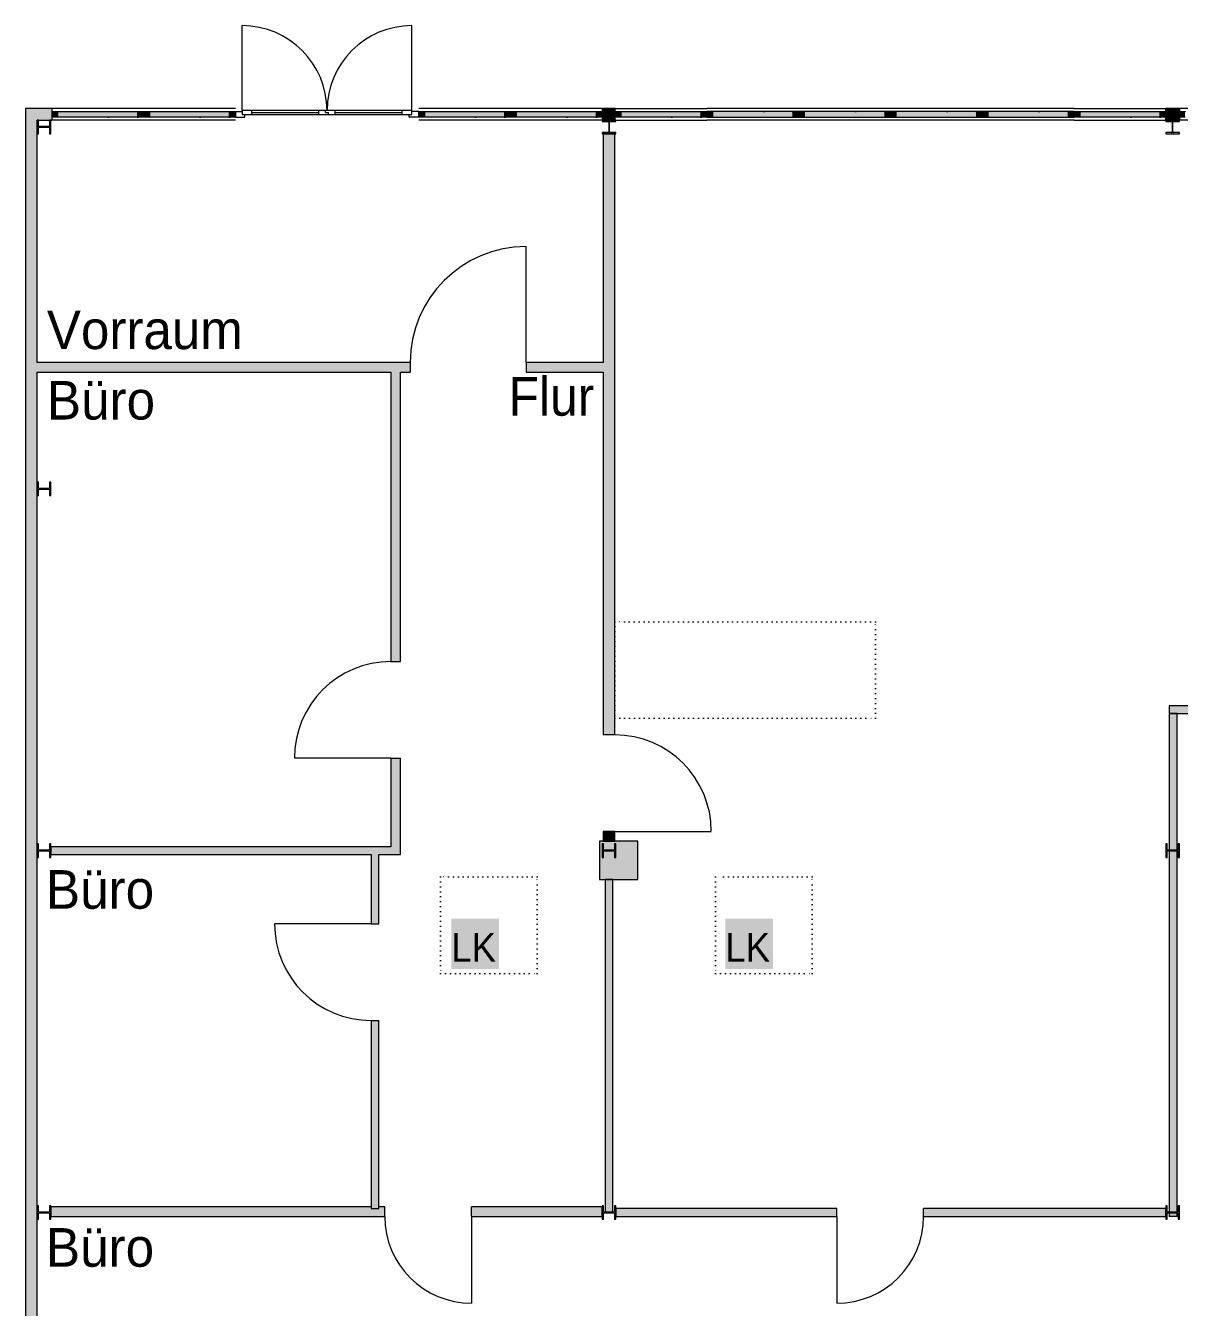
# Model space of a CAD drawing. Header units: inches. Extents: x 47334 to 154394, y 34687 to 85162.
# Drawn here: x 47334 to 59289, y 60611 to 73894 of the extents above; entities that cross this region are included whole.
import ezdxf

# ---------------------------------------------------------------- set-up
doc = ezdxf.new("R2010")
doc.units = ezdxf.units.IN
doc.header["$LTSCALE"] = 300
doc.header["$MEASUREMENT"] = 0
doc.linetypes.add('Achse', pattern=[0.47, 0.01, -0.16, 0.3])
doc.linetypes.add('Wipeout_Contour', pattern=[1.01, 0.01, -1])
doc.layers.add('Grundebene', color=7, linetype='Continuous')
doc.styles.add('ARIAL', font='arial.ttf', dxfattribs={"height": 0.2})

# ---------------------------------------------------------------- blocks, each defined once
blk = doc.blocks.new('Color_Area-F56')
at = {"layer": 'Grundebene', "true_color": 0xffffff, "transparency": 33554687}
blk.add_hatch(color=7, dxfattribs=at).paths.add_polyline_path([(59289, 72944), (59289, 73004), (59349, 73004), (59349, 72944)], flags=0)
at = {"layer": 'Grundebene', "color": 18, "linetype": 'Wipeout_Contour', "lineweight": 13, "true_color": 0x000000}
for p, q in [((59289, 72944), (59289, 73004)), ((59289, 73004), (59349, 73004)), ((59349, 72944), (59289, 72944)), ((59349, 73004), (59349, 72944))]:
    blk.add_line(p, q, dxfattribs=at)
blk = doc.blocks.new('Color_Area-F6E')
at = {"layer": 'Grundebene', "true_color": 0xffffff, "transparency": 33554687}
blk.add_hatch(color=7, dxfattribs=at).paths.add_polyline_path([(58198, 72944), (58198, 73004), (58258, 73004), (58258, 72944)], flags=0)
at = {"layer": 'Grundebene', "color": 18, "linetype": 'Wipeout_Contour', "lineweight": 13, "true_color": 0x000000}
for p, q in [((58198, 72944), (58198, 73004)), ((58198, 73004), (58258, 73004)), ((58258, 72944), (58198, 72944)), ((58258, 73004), (58258, 72944))]:
    blk.add_line(p, q, dxfattribs=at)
blk = doc.blocks.new('Color_Area-F74')
at = {"layer": 'Grundebene', "true_color": 0xffffff, "transparency": 33554687}
blk.add_hatch(color=7, dxfattribs=at).paths.add_polyline_path([(59149, 73004), (59149, 72944), (59089, 72944), (59089, 73004)], flags=0)
at = {"layer": 'Grundebene', "color": 18, "linetype": 'Wipeout_Contour', "lineweight": 13, "true_color": 0x000000}
for p, q in [((59089, 72944), (59089, 73004)), ((59089, 73004), (59149, 73004)), ((59149, 72944), (59089, 72944)), ((59149, 73004), (59149, 72944))]:
    blk.add_line(p, q, dxfattribs=at)
blk = doc.blocks.new('Color_Area-F7A')
at = {"layer": 'Grundebene', "true_color": 0xffffff, "transparency": 33554687}
blk.add_hatch(color=7, dxfattribs=at).paths.add_polyline_path([(59089, 72944), (58258, 72944), (58258, 73004), (59089, 73004)], flags=0)
at = {"layer": 'Grundebene', "color": 18, "linetype": 'Wipeout_Contour', "lineweight": 13, "true_color": 0x000000}
for p, q in [((58258, 72944), (58258, 73004)), ((58258, 73004), (59089, 73004)), ((59089, 72944), (58258, 72944)), ((59089, 73004), (59089, 72944))]:
    blk.add_line(p, q, dxfattribs=at)
blk = doc.blocks.new('Color_Area-F8C')
at = {"layer": 'Grundebene', "true_color": 0xffffff, "transparency": 33554687}
blk.add_hatch(color=7, dxfattribs=at).paths.add_polyline_path([(58198, 72944), (58198, 73004), (58138, 73004), (58138, 72944)], flags=0)
at = {"layer": 'Grundebene', "color": 18, "linetype": 'Wipeout_Contour', "lineweight": 13, "true_color": 0x000000}
for p, q in [((58198, 73004), (58138, 73004)), ((58138, 73004), (58138, 72944)), ((58138, 72944), (58198, 72944)), ((58198, 72944), (58198, 73004))]:
    blk.add_line(p, q, dxfattribs=at)
blk = doc.blocks.new('Color_Area-F92')
at = {"layer": 'Grundebene', "true_color": 0xffffff, "transparency": 33554687}
blk.add_hatch(color=7, dxfattribs=at).paths.add_polyline_path([(57247, 73004), (57247, 72944), (57307, 72944), (57307, 73004)], flags=0)
at = {"layer": 'Grundebene', "color": 18, "linetype": 'Wipeout_Contour', "lineweight": 13, "true_color": 0x000000}
for p, q in [((57247, 73004), (57247, 72944)), ((57307, 73004), (57247, 73004)), ((57247, 72944), (57307, 72944)), ((57307, 72944), (57307, 73004))]:
    blk.add_line(p, q, dxfattribs=at)
blk = doc.blocks.new('Color_Area-F98')
at = {"layer": 'Grundebene', "true_color": 0xffffff, "transparency": 33554687}
blk.add_hatch(color=7, dxfattribs=at).paths.add_polyline_path([(57307, 72944), (58138, 72944), (58138, 73004), (57307, 73004)], flags=0)
at = {"layer": 'Grundebene', "color": 18, "linetype": 'Wipeout_Contour', "lineweight": 13, "true_color": 0x000000}
for p, q in [((58138, 73004), (57307, 73004)), ((57307, 73004), (57307, 72944)), ((57307, 72944), (58138, 72944)), ((58138, 72944), (58138, 73004))]:
    blk.add_line(p, q, dxfattribs=at)
blk = doc.blocks.new('Color_Area-FAA')
at = {"layer": 'Grundebene', "true_color": 0xffffff, "transparency": 33554687}
blk.add_hatch(color=7, dxfattribs=at).paths.add_polyline_path([(57247, 72944), (57247, 73004), (57187, 73004), (57187, 72944)], flags=0)
at = {"layer": 'Grundebene', "color": 18, "linetype": 'Wipeout_Contour', "lineweight": 13, "true_color": 0x000000}
for p, q in [((57247, 73004), (57187, 73004)), ((57187, 73004), (57187, 72944)), ((57187, 72944), (57247, 72944)), ((57247, 72944), (57247, 73004))]:
    blk.add_line(p, q, dxfattribs=at)
blk = doc.blocks.new('Color_Area-FB0')
at = {"layer": 'Grundebene', "true_color": 0xffffff, "transparency": 33554687}
blk.add_hatch(color=7, dxfattribs=at).paths.add_polyline_path([(56296, 73004), (56296, 72944), (56356, 72944), (56356, 73004)], flags=0)
at = {"layer": 'Grundebene', "color": 18, "linetype": 'Wipeout_Contour', "lineweight": 13, "true_color": 0x000000}
for p, q in [((56296, 73004), (56296, 72944)), ((56356, 73004), (56296, 73004)), ((56296, 72944), (56356, 72944)), ((56356, 72944), (56356, 73004))]:
    blk.add_line(p, q, dxfattribs=at)
blk = doc.blocks.new('Color_Area-FB6')
at = {"layer": 'Grundebene', "true_color": 0xffffff, "transparency": 33554687}
blk.add_hatch(color=7, dxfattribs=at).paths.add_polyline_path([(56356, 72944), (57187, 72944), (57187, 73004), (56356, 73004)], flags=0)
at = {"layer": 'Grundebene', "color": 18, "linetype": 'Wipeout_Contour', "lineweight": 13, "true_color": 0x000000}
for p, q in [((57187, 73004), (56356, 73004)), ((56356, 73004), (56356, 72944)), ((56356, 72944), (57187, 72944)), ((57187, 72944), (57187, 73004))]:
    blk.add_line(p, q, dxfattribs=at)
blk = doc.blocks.new('Color_Area-FC8')
at = {"layer": 'Grundebene', "true_color": 0xffffff, "transparency": 33554687}
blk.add_hatch(color=7, dxfattribs=at).paths.add_polyline_path([(56296, 72944), (56296, 73004), (56236, 73004), (56236, 72944)], flags=0)
at = {"layer": 'Grundebene', "color": 18, "linetype": 'Wipeout_Contour', "lineweight": 13, "true_color": 0x000000}
for p, q in [((56296, 73004), (56236, 73004)), ((56236, 73004), (56236, 72944)), ((56236, 72944), (56296, 72944)), ((56296, 72944), (56296, 73004))]:
    blk.add_line(p, q, dxfattribs=at)
blk = doc.blocks.new('Color_Area-FCE')
at = {"layer": 'Grundebene', "true_color": 0xffffff, "transparency": 33554687}
blk.add_hatch(color=7, dxfattribs=at).paths.add_polyline_path([(55345, 73004), (55345, 72944), (55405, 72944), (55405, 73004)], flags=0)
at = {"layer": 'Grundebene', "color": 18, "linetype": 'Wipeout_Contour', "lineweight": 13, "true_color": 0x000000}
for p, q in [((55345, 73004), (55345, 72944)), ((55405, 73004), (55345, 73004)), ((55345, 72944), (55405, 72944)), ((55405, 72944), (55405, 73004))]:
    blk.add_line(p, q, dxfattribs=at)
blk = doc.blocks.new('Color_Area-FD4')
at = {"layer": 'Grundebene', "true_color": 0xffffff, "transparency": 33554687}
blk.add_hatch(color=7, dxfattribs=at).paths.add_polyline_path([(55405, 72944), (56236, 72944), (56236, 73004), (55405, 73004)], flags=0)
at = {"layer": 'Grundebene', "color": 18, "linetype": 'Wipeout_Contour', "lineweight": 13, "true_color": 0x000000}
for p, q in [((56236, 73004), (55405, 73004)), ((55405, 73004), (55405, 72944)), ((55405, 72944), (56236, 72944)), ((56236, 72944), (56236, 73004))]:
    blk.add_line(p, q, dxfattribs=at)
blk = doc.blocks.new('Color_Area-FE6')
at = {"layer": 'Grundebene', "true_color": 0xffffff, "transparency": 33554687}
blk.add_hatch(color=7, dxfattribs=at).paths.add_polyline_path([(55345, 72944), (55345, 73004), (55285, 73004), (55285, 72944)], flags=0)
at = {"layer": 'Grundebene', "color": 18, "linetype": 'Wipeout_Contour', "lineweight": 13, "true_color": 0x000000}
for p, q in [((55345, 73004), (55285, 73004)), ((55285, 73004), (55285, 72944)), ((55285, 72944), (55345, 72944)), ((55345, 72944), (55345, 73004))]:
    blk.add_line(p, q, dxfattribs=at)
blk = doc.blocks.new('Color_Area-FEC')
at = {"layer": 'Grundebene', "true_color": 0xffffff, "transparency": 33554687}
blk.add_hatch(color=7, dxfattribs=at).paths.add_polyline_path([(54394, 73004), (54394, 72944), (54454, 72944), (54454, 73004)], flags=0)
at = {"layer": 'Grundebene', "color": 18, "linetype": 'Wipeout_Contour', "lineweight": 13, "true_color": 0x000000}
for p, q in [((54394, 73004), (54394, 72944)), ((54454, 73004), (54394, 73004)), ((54394, 72944), (54454, 72944)), ((54454, 72944), (54454, 73004))]:
    blk.add_line(p, q, dxfattribs=at)
blk = doc.blocks.new('Color_Area-FF2')
at = {"layer": 'Grundebene', "true_color": 0xffffff, "transparency": 33554687}
blk.add_hatch(color=7, dxfattribs=at).paths.add_polyline_path([(54454, 72944), (55285, 72944), (55285, 73004), (54454, 73004)], flags=0)
at = {"layer": 'Grundebene', "color": 18, "linetype": 'Wipeout_Contour', "lineweight": 13, "true_color": 0x000000}
for p, q in [((55285, 73004), (54454, 73004)), ((54454, 73004), (54454, 72944)), ((54454, 72944), (55285, 72944)), ((55285, 72944), (55285, 73004))]:
    blk.add_line(p, q, dxfattribs=at)
blk = doc.blocks.new('Color_Area-1004')
at = {"layer": 'Grundebene', "true_color": 0xffffff, "transparency": 33554687}
blk.add_hatch(color=7, dxfattribs=at).paths.add_polyline_path([(53443, 72944), (53443, 73004), (53503, 73004), (53503, 72944)], flags=0)
at = {"layer": 'Grundebene', "color": 18, "linetype": 'Wipeout_Contour', "lineweight": 13, "true_color": 0x000000}
for p, q in [((53443, 72944), (53443, 73004)), ((53443, 73004), (53503, 73004)), ((53503, 72944), (53443, 72944)), ((53503, 73004), (53503, 72944))]:
    blk.add_line(p, q, dxfattribs=at)
blk = doc.blocks.new('Color_Area-100A')
at = {"layer": 'Grundebene', "true_color": 0xffffff, "transparency": 33554687}
blk.add_hatch(color=7, dxfattribs=at).paths.add_polyline_path([(54394, 73004), (54394, 72944), (54334, 72944), (54334, 73004)], flags=0)
at = {"layer": 'Grundebene', "color": 18, "linetype": 'Wipeout_Contour', "lineweight": 13, "true_color": 0x000000}
for p, q in [((54334, 72944), (54334, 73004)), ((54334, 73004), (54394, 73004)), ((54394, 72944), (54334, 72944)), ((54394, 73004), (54394, 72944))]:
    blk.add_line(p, q, dxfattribs=at)
blk = doc.blocks.new('Color_Area-1010')
at = {"layer": 'Grundebene', "true_color": 0xffffff, "transparency": 33554687}
blk.add_hatch(color=7, dxfattribs=at).paths.add_polyline_path([(54334, 72944), (53503, 72944), (53503, 73004), (54334, 73004)], flags=0)
at = {"layer": 'Grundebene', "color": 18, "linetype": 'Wipeout_Contour', "lineweight": 13, "true_color": 0x000000}
for p, q in [((53503, 72944), (53503, 73004)), ((53503, 73004), (54334, 73004)), ((54334, 72944), (53503, 72944)), ((54334, 73004), (54334, 72944))]:
    blk.add_line(p, q, dxfattribs=at)
blk = doc.blocks.new('Color_Area-1022')
at = {"layer": 'Grundebene', "true_color": 0xffffff, "transparency": 33554687}
blk.add_hatch(color=7, dxfattribs=at).paths.add_polyline_path([(53309, 73004), (53309, 72944), (53249, 72944), (53249, 73004)], flags=0)
at = {"layer": 'Grundebene', "color": 18, "linetype": 'Wipeout_Contour', "lineweight": 13, "true_color": 0x000000}
for p, q in [((53249, 72944), (53249, 73004)), ((53249, 73004), (53309, 73004)), ((53309, 72944), (53249, 72944)), ((53309, 73004), (53309, 72944))]:
    blk.add_line(p, q, dxfattribs=at)
blk = doc.blocks.new('Color_Area-1028')
at = {"layer": 'Grundebene', "true_color": 0xffffff, "transparency": 33554687}
blk.add_hatch(color=7, dxfattribs=at).paths.add_polyline_path([(52358, 72944), (52358, 73004), (52418, 73004), (52418, 72944)], flags=0)
at = {"layer": 'Grundebene', "color": 18, "linetype": 'Wipeout_Contour', "lineweight": 13, "true_color": 0x000000}
for p, q in [((52358, 72944), (52358, 73004)), ((52358, 73004), (52418, 73004)), ((52418, 72944), (52358, 72944)), ((52418, 73004), (52418, 72944))]:
    blk.add_line(p, q, dxfattribs=at)
blk = doc.blocks.new('Color_Area-102E')
at = {"layer": 'Grundebene', "true_color": 0xffffff, "transparency": 33554687}
blk.add_hatch(color=7, dxfattribs=at).paths.add_polyline_path([(52418, 73004), (53249, 73004), (53249, 72944), (52418, 72944)], flags=0)
at = {"layer": 'Grundebene', "color": 18, "linetype": 'Wipeout_Contour', "lineweight": 13, "true_color": 0x000000}
for p, q in [((52418, 73004), (53249, 73004)), ((52418, 72944), (52418, 73004)), ((53249, 72944), (52418, 72944)), ((53249, 73004), (53249, 72944))]:
    blk.add_line(p, q, dxfattribs=at)
blk = doc.blocks.new('Color_Area-1040')
at = {"layer": 'Grundebene', "true_color": 0xffffff, "transparency": 33554687}
blk.add_hatch(color=7, dxfattribs=at).paths.add_polyline_path([(52358, 73004), (52358, 72944), (52298, 72944), (52298, 73004)], flags=0)
at = {"layer": 'Grundebene', "color": 18, "linetype": 'Wipeout_Contour', "lineweight": 13, "true_color": 0x000000}
for p, q in [((52298, 72944), (52298, 73004)), ((52298, 73004), (52358, 73004)), ((52358, 72944), (52298, 72944)), ((52358, 73004), (52358, 72944))]:
    blk.add_line(p, q, dxfattribs=at)
blk = doc.blocks.new('Color_Area-1046')
at = {"layer": 'Grundebene', "true_color": 0xffffff, "transparency": 33554687}
blk.add_hatch(color=7, dxfattribs=at).paths.add_polyline_path([(51407, 72944), (51407, 73004), (51467, 73004), (51467, 72944)], flags=0)
at = {"layer": 'Grundebene', "color": 18, "linetype": 'Wipeout_Contour', "lineweight": 13, "true_color": 0x000000}
for p, q in [((51407, 72944), (51407, 73004)), ((51407, 73004), (51467, 73004)), ((51467, 72944), (51407, 72944)), ((51467, 73004), (51467, 72944))]:
    blk.add_line(p, q, dxfattribs=at)
blk = doc.blocks.new('Color_Area-104C')
at = {"layer": 'Grundebene', "true_color": 0xffffff, "transparency": 33554687}
blk.add_hatch(color=7, dxfattribs=at).paths.add_polyline_path([(51467, 73004), (52298, 73004), (52298, 72944), (51467, 72944)], flags=0)
at = {"layer": 'Grundebene', "color": 18, "linetype": 'Wipeout_Contour', "lineweight": 13, "true_color": 0x000000}
for p, q in [((51467, 73004), (52298, 73004)), ((51467, 72944), (51467, 73004)), ((52298, 72944), (51467, 72944)), ((52298, 73004), (52298, 72944))]:
    blk.add_line(p, q, dxfattribs=at)
blk = doc.blocks.new('Color_Area-105E')
at = {"layer": 'Grundebene', "true_color": 0xffffff, "transparency": 33554687}
blk.add_hatch(color=7, dxfattribs=at).paths.add_polyline_path([(49507, 73004), (49507, 72944), (49447, 72944), (49447, 73004)], flags=0)
at = {"layer": 'Grundebene', "color": 18, "linetype": 'Wipeout_Contour', "lineweight": 13, "true_color": 0x000000}
for p, q in [((49447, 72944), (49447, 73004)), ((49447, 73004), (49507, 73004)), ((49507, 72944), (49447, 72944)), ((49507, 73004), (49507, 72944))]:
    blk.add_line(p, q, dxfattribs=at)
blk = doc.blocks.new('Color_Area-1064')
at = {"layer": 'Grundebene', "true_color": 0xffffff, "transparency": 33554687}
blk.add_hatch(color=7, dxfattribs=at).paths.add_polyline_path([(48556, 72944), (48556, 73004), (48616, 73004), (48616, 72944)], flags=0)
at = {"layer": 'Grundebene', "color": 18, "linetype": 'Wipeout_Contour', "lineweight": 13, "true_color": 0x000000}
for p, q in [((48556, 72944), (48556, 73004)), ((48556, 73004), (48616, 73004)), ((48616, 72944), (48556, 72944)), ((48616, 73004), (48616, 72944))]:
    blk.add_line(p, q, dxfattribs=at)
blk = doc.blocks.new('Color_Area-106A')
at = {"layer": 'Grundebene', "true_color": 0xffffff, "transparency": 33554687}
blk.add_hatch(color=7, dxfattribs=at).paths.add_polyline_path([(48616, 73004), (49447, 73004), (49447, 72944), (48616, 72944)], flags=0)
at = {"layer": 'Grundebene', "color": 18, "linetype": 'Wipeout_Contour', "lineweight": 13, "true_color": 0x000000}
for p, q in [((48616, 73004), (49447, 73004)), ((48616, 72944), (48616, 73004)), ((49447, 72944), (48616, 72944)), ((49447, 73004), (49447, 72944))]:
    blk.add_line(p, q, dxfattribs=at)
blk = doc.blocks.new('Color_Area-107C')
at = {"layer": 'Grundebene', "true_color": 0xffffff, "transparency": 33554687}
blk.add_hatch(color=7, dxfattribs=at).paths.add_polyline_path([(48556, 73004), (48556, 72944), (48496, 72944), (48496, 73004)], flags=0)
at = {"layer": 'Grundebene', "color": 18, "linetype": 'Wipeout_Contour', "lineweight": 13, "true_color": 0x000000}
for p, q in [((48496, 72944), (48496, 73004)), ((48496, 73004), (48556, 73004)), ((48556, 72944), (48496, 72944)), ((48556, 73004), (48556, 72944))]:
    blk.add_line(p, q, dxfattribs=at)
blk = doc.blocks.new('Color_Area-1082')
at = {"layer": 'Grundebene', "true_color": 0xffffff, "transparency": 33554687}
blk.add_hatch(color=7, dxfattribs=at).paths.add_polyline_path([(47605, 72944), (47605, 73004), (47665, 73004), (47665, 72944)], flags=0)
at = {"layer": 'Grundebene', "color": 18, "linetype": 'Wipeout_Contour', "lineweight": 13, "true_color": 0x000000}
for p, q in [((47605, 72944), (47605, 73004)), ((47605, 73004), (47665, 73004)), ((47665, 72944), (47605, 72944)), ((47665, 73004), (47665, 72944))]:
    blk.add_line(p, q, dxfattribs=at)
blk = doc.blocks.new('Color_Area-1088')
at = {"layer": 'Grundebene', "true_color": 0xffffff, "transparency": 33554687}
blk.add_hatch(color=7, dxfattribs=at).paths.add_polyline_path([(47665, 73004), (48496, 73004), (48496, 72944), (47665, 72944)], flags=0)
at = {"layer": 'Grundebene', "color": 18, "linetype": 'Wipeout_Contour', "lineweight": 13, "true_color": 0x000000}
for p, q in [((47665, 73004), (48496, 73004)), ((47665, 72944), (47665, 73004)), ((48496, 72944), (47665, 72944)), ((48496, 73004), (48496, 72944))]:
    blk.add_line(p, q, dxfattribs=at)

msp = doc.modelspace()

# ---------------------------------------------------------------- hatches: boundary and pattern name
at = {"layer": 'Grundebene', "true_color": 0x000000, "transparency": 33554687}
for points in [[(47454, 72914), (47334, 73034), (47605, 73034), (47605, 72914)], [(47334, 53904), (47334, 73034), (47454, 72914), (47454, 54024)], [(53443, 73034), (53309, 73034), (53309, 72914), (53443, 72914)], [(59149, 73034), (59289, 73034), (59289, 72914), (59149, 72914)], [(53319, 72774), (53439, 72774), (53439, 66544), (53319, 66544)], [(47454, 70404), (51319, 70404), (51319, 70304), (47454, 70304)], [(53319, 70404), (53319, 70304), (52519, 70304), (52519, 70404)], [(51119, 70304), (51219, 70304), (51219, 67304), (51119, 67304)], [(59185, 66844), (59584, 66844), (59584, 66764), (59185, 66764)], [(59265, 66764), (59265, 61554), (59185, 61554), (59185, 66764)], [(51119, 66304), (51119, 65384), (51219, 65304), (51219, 66304)], [(53319, 65444), (53319, 65544), (53439, 65544), (53439, 65444)], [(51219, 65304), (47594, 65304), (47594, 65384), (51119, 65384)], [(53279, 65044), (53279, 65444), (53679, 65444), (53679, 65044)], [(50914, 65304), (50994, 65304), (50994, 64584), (50914, 64584)], [(53339, 61598), (53339, 65044), (53419, 65044), (53419, 61598)], [(50914, 63584), (50914, 61634), (50994, 61634), (50994, 63584)], [(47594, 61554), (47594, 61654), (51055, 61654), (51055, 61554)], [(51955, 61554), (53309, 61554), (53309, 61654), (51955, 61654)], [(53449, 61554), (53449, 61634), (55739, 61634), (55739, 61554)], [(59149, 61634), (59149, 61554), (56639, 61554), (56639, 61634)]]:
    msp.add_hatch(color=18, dxfattribs=at).paths.add_polyline_path(points, flags=0)

# ---------------------------------------------------------------- linework, layer by layer
at = {"layer": 'Grundebene', "color": 18, "linetype": 'Continuous', "lineweight": 13, "true_color": 0x000000}
for p, q in [((49577, 73014), (49577, 73894)), ((51337, 73014), (51337, 73894)), ((47605, 73034), (47334, 73034)), ((47334, 73034), (47334, 53904)), ((47605, 73034), (47605, 73004)), ((48556, 73034), (47605, 73034)), ((47605, 73004), (47605, 72944)), ((47605, 73004), (47665, 73004)), ((47605, 73004), (47605, 72944)), ((47605, 72944), (47605, 72914)), ((47665, 72944), (47605, 72944)), ((47665, 73004), (47665, 72944)), ((47665, 73004), (48496, 73004)), ((48496, 72944), (47665, 72944)), ((48496, 72944), (48496, 73004)), ((48496, 73004), (48556, 73004)), ((48556, 72944), (48496, 72944)), ((49507, 73034), (48556, 73034)), ((48556, 73004), (48616, 73004)), ((48556, 73004), (48556, 72944)), ((48556, 73004), (48556, 72944)), ((48616, 72944), (48556, 72944)), ((48616, 73004), (48616, 72944)), ((48616, 73004), (49447, 73004)), ((49447, 72944), (48616, 72944)), ((49447, 72944), (49447, 73004)), ((49447, 73004), (49507, 73004)), ((49507, 72944), (49447, 72944)), ((49507, 73004), (49507, 72944)), ((49507, 73004), (49577, 73004)), ((49507, 72944), (49507, 73004)), ((49507, 73004), (49507, 72944)), ((49507, 72944), (49607, 72944)), ((51337, 73014), (49577, 73014)), ((49577, 73014), (49577, 72974)), ((49577, 72974), (51337, 72974)), ((49607, 72944), (49607, 72974)), ((49677, 72974), (49677, 73014)), ((49677, 72994), (50372, 72994)), ((50372, 72974), (50372, 73014)), ((50442, 72994), (50442, 73014)), ((50442, 72994), (50472, 72994)), ((50472, 72974), (50472, 72994)), ((50542, 72974), (50542, 73014)), ((50542, 72994), (51237, 72994)), ((51237, 72974), (51237, 73014)), ((51307, 72944), (51307, 72974)), ((51407, 72944), (51307, 72944)), ((51337, 72974), (51337, 73014)), ((51407, 73004), (51337, 73004)), ((52358, 73034), (51407, 73034)), ((51407, 73004), (51467, 73004)), ((51407, 73004), (51407, 72944)), ((51407, 72944), (51407, 73004)), ((51407, 73004), (51407, 72944)), ((51467, 72944), (51407, 72944)), ((51467, 73004), (51467, 72944)), ((51467, 73004), (52298, 73004)), ((52298, 72944), (51467, 72944)), ((52298, 72944), (52298, 73004)), ((52298, 73004), (52358, 73004)), ((52358, 72944), (52298, 72944)), ((53309, 73034), (52358, 73034)), ((52358, 73004), (52418, 73004)), ((52358, 73004), (52358, 72944)), ((52358, 73004), (52358, 72944)), ((52418, 72944), (52358, 72944)), ((52418, 73004), (52418, 72944)), ((52418, 73004), (53249, 73004)), ((53249, 72944), (52418, 72944)), ((53249, 72944), (53249, 73004)), ((53249, 73004), (53309, 73004)), ((53309, 72944), (53249, 72944)), ((53309, 73034), (53309, 73004)), ((53443, 73034), (53309, 73034)), ((53309, 73004), (53309, 72944)), ((53309, 73004), (53309, 72944)), ((53309, 72944), (53309, 72914)), ((53443, 73004), (53443, 73034)), ((53443, 73034), (54394, 73034)), ((53443, 72944), (53443, 73004)), ((53443, 73004), (53503, 73004)), ((53443, 72944), (53443, 73004)), ((53443, 72914), (53443, 72944)), ((53503, 72944), (53443, 72944)), ((53503, 73004), (53503, 72944)), ((53503, 73004), (54334, 73004)), ((54334, 72944), (53503, 72944)), ((54334, 72944), (54334, 73004)), ((54334, 73004), (54394, 73004)), ((54394, 72944), (54334, 72944)), ((55345, 73034), (54394, 73034)), ((54454, 73004), (54394, 73004)), ((54394, 72944), (54394, 73004)), ((54394, 72944), (54394, 73004)), ((54394, 72944), (54454, 72944)), ((54454, 72944), (54454, 73004)), ((55285, 73004), (54454, 73004)), ((54454, 72944), (55285, 72944)), ((55345, 73004), (55285, 73004)), ((55285, 73004), (55285, 72944)), ((55285, 72944), (55345, 72944)), ((56296, 73034), (55345, 73034)), ((55405, 73004), (55345, 73004)), ((55345, 72944), (55345, 73004)), ((55345, 72944), (55345, 73004)), ((55345, 72944), (55405, 72944)), ((55405, 72944), (55405, 73004)), ((56236, 73004), (55405, 73004)), ((55405, 72944), (56236, 72944)), ((56296, 73004), (56236, 73004)), ((56236, 73004), (56236, 72944)), ((56236, 72944), (56296, 72944)), ((57247, 73034), (56296, 73034)), ((56356, 73004), (56296, 73004)), ((56296, 72944), (56296, 73004)), ((56296, 72944), (56296, 73004)), ((56296, 72944), (56356, 72944)), ((56356, 72944), (56356, 73004)), ((57187, 73004), (56356, 73004)), ((56356, 72944), (57187, 72944)), ((57247, 73004), (57187, 73004)), ((57187, 73004), (57187, 72944)), ((57187, 72944), (57247, 72944)), ((58198, 73034), (57247, 73034)), ((57307, 73004), (57247, 73004)), ((57247, 72944), (57247, 73004)), ((57247, 72944), (57247, 73004)), ((57247, 72944), (57307, 72944)), ((57307, 72944), (57307, 73004)), ((58138, 73004), (57307, 73004)), ((57307, 72944), (58138, 72944)), ((58198, 73004), (58138, 73004)), ((58138, 73004), (58138, 72944)), ((58138, 72944), (58198, 72944)), ((58198, 73034), (59149, 73034)), ((58198, 73004), (58258, 73004)), ((58198, 72944), (58198, 73004)), ((58198, 72944), (58198, 73004)), ((58258, 72944), (58198, 72944)), ((58258, 73004), (58258, 72944)), ((58258, 73004), (59089, 73004)), ((59089, 72944), (58258, 72944)), ((59089, 72944), (59089, 73004)), ((59089, 73004), (59149, 73004)), ((59149, 72944), (59089, 72944)), ((59149, 73004), (59149, 73034)), ((59289, 73034), (59149, 73034)), ((59149, 72944), (59149, 73004)), ((59149, 72944), (59149, 73004)), ((59149, 72914), (59149, 72944)), ((59289, 73034), (59289, 73004)), ((60240, 73034), (59289, 73034)), ((59289, 73004), (59289, 72944)), ((59289, 73004), (59349, 73004)), ((59289, 73004), (59289, 72944)), ((59289, 72944), (59289, 72914)), ((59349, 72944), (59289, 72944)), ((47454, 72914), (47605, 72914)), ((47454, 70404), (47454, 72914)), ((47466, 72914), (47454, 72914)), ((47454, 72914), (47454, 72774)), ((47466, 72855), (47466, 72914)), ((47466, 72774), (47466, 72834)), ((47575, 72848), (47473, 72848)), ((47473, 72841), (47575, 72841)), ((47594, 72914), (47582, 72914)), ((47582, 72914), (47582, 72855)), ((47582, 72834), (47582, 72774)), ((47594, 72774), (47594, 72914)), ((48556, 72914), (47605, 72914)), ((49507, 72914), (48556, 72914)), ((52358, 72914), (51407, 72914)), ((53309, 72914), (52358, 72914)), ((53309, 72914), (53443, 72914)), ((53449, 72914), (53309, 72914)), ((53309, 72914), (53309, 72902)), ((53309, 72902), (53369, 72902)), ((53376, 72895), (53376, 72793)), ((53383, 72793), (53383, 72895)), ((53390, 72902), (53449, 72902)), ((53443, 72914), (54394, 72914)), ((53449, 72902), (53449, 72914)), ((55345, 72914), (54394, 72914)), ((56296, 72914), (55345, 72914)), ((57247, 72914), (56296, 72914)), ((58198, 72914), (57247, 72914)), ((58198, 72914), (59149, 72914)), ((59149, 72914), (59289, 72914)), ((59289, 72914), (59149, 72914)), ((59149, 72914), (59149, 72902)), ((59149, 72902), (59209, 72902)), ((59216, 72895), (59216, 72793)), ((59223, 72793), (59223, 72895)), ((59230, 72902), (59289, 72902)), ((60240, 72914), (59289, 72914)), ((59289, 72902), (59289, 72914)), ((47454, 72774), (47466, 72774)), ((47582, 72774), (47594, 72774)), ((53369, 72786), (53309, 72786)), ((53309, 72786), (53309, 72774)), ((53309, 72774), (53449, 72774)), ((53319, 72774), (53319, 70404)), ((53439, 72774), (53319, 72774)), ((53449, 72786), (53390, 72786)), ((53439, 66544), (53439, 72774)), ((53449, 72774), (53449, 72786)), ((59209, 72786), (59149, 72786)), ((59149, 72786), (59149, 72774)), ((59149, 72774), (59289, 72774)), ((59289, 72786), (59230, 72786)), ((59289, 72774), (59289, 72786)), ((52519, 70404), (52519, 71604)), ((51319, 70404), (47454, 70404)), ((51319, 70404), (51319, 70354)), ((51319, 70404), (51319, 70354)), ((52519, 70404), (52519, 70354)), ((53319, 70404), (52519, 70404)), ((52519, 70404), (52519, 70354)), ((47454, 54024), (47454, 70304)), ((47454, 70304), (51119, 70304)), ((51119, 70304), (51119, 67304)), ((51219, 70304), (51319, 70304)), ((51219, 67304), (51219, 70304)), ((51319, 70354), (51319, 70304)), ((52519, 70354), (52519, 70304)), ((52519, 70304), (53319, 70304)), ((53319, 70304), (53319, 66544)), ((47466, 69164), (47454, 69164)), ((47454, 69164), (47454, 69024)), ((47466, 69105), (47466, 69164)), ((47466, 69024), (47466, 69084)), ((47575, 69098), (47473, 69098)), ((47473, 69091), (47575, 69091)), ((47594, 69164), (47582, 69164)), ((47582, 69164), (47582, 69105)), ((47582, 69084), (47582, 69024)), ((47594, 69024), (47594, 69164)), ((47454, 69024), (47466, 69024)), ((47582, 69024), (47594, 69024)), ((51119, 67304), (51169, 67304)), ((51119, 67304), (51169, 67304)), ((51169, 67304), (51219, 67304)), ((59584, 66844), (59185, 66844)), ((59185, 66844), (59185, 66764)), ((59185, 66764), (59584, 66764)), ((59185, 66764), (59185, 61554)), ((59265, 66764), (59185, 66764)), ((59265, 61554), (59265, 66764)), ((53389, 66544), (53319, 66544)), ((53439, 66544), (53389, 66544)), ((53439, 66544), (53389, 66544)), ((51119, 66304), (50119, 66304)), ((51119, 66304), (51169, 66304)), ((51119, 66304), (51119, 65384)), ((51119, 66304), (51169, 66304)), ((51169, 66304), (51219, 66304)), ((51219, 65304), (51219, 66304)), ((53389, 65544), (53319, 65544)), ((53319, 65544), (53319, 65444)), ((53439, 65544), (53389, 65544)), ((53439, 65544), (53389, 65544)), ((53439, 65444), (53439, 65544)), ((53439, 65544), (54439, 65544)), ((47466, 65414), (47454, 65414)), ((47454, 65414), (47454, 65274)), ((47466, 65355), (47466, 65414)), ((47594, 65414), (47582, 65414)), ((47582, 65414), (47582, 65355)), ((47594, 65274), (47594, 65414)), ((51119, 65384), (47594, 65384)), ((47594, 65384), (47594, 65304)), ((53279, 65444), (53279, 65044)), ((53679, 65444), (53279, 65444)), ((53321, 65414), (53309, 65414)), ((53309, 65414), (53309, 65274)), ((53319, 65444), (53439, 65444)), ((53321, 65355), (53321, 65414)), ((53449, 65414), (53437, 65414)), ((53437, 65414), (53437, 65355)), ((53449, 65274), (53449, 65414)), ((53679, 65044), (53679, 65444)), ((59161, 65414), (59149, 65414)), ((59149, 65414), (59149, 65274)), ((59161, 65355), (59161, 65414)), ((59289, 65414), (59277, 65414)), ((59277, 65414), (59277, 65355)), ((59289, 65274), (59289, 65414)), ((47454, 65274), (47466, 65274)), ((47466, 65274), (47466, 65334)), ((47575, 65348), (47473, 65348)), ((47473, 65341), (47575, 65341)), ((47582, 65334), (47582, 65274)), ((47582, 65274), (47594, 65274)), ((47594, 65304), (50914, 65304)), ((50914, 65304), (50914, 64584)), ((50994, 65304), (51219, 65304)), ((50994, 64584), (50994, 65304)), ((53309, 65274), (53321, 65274)), ((53321, 65274), (53321, 65334)), ((53430, 65348), (53328, 65348)), ((53328, 65341), (53430, 65341)), ((53437, 65334), (53437, 65274)), ((53437, 65274), (53449, 65274)), ((59149, 65274), (59161, 65274)), ((59161, 65274), (59161, 65334)), ((59270, 65348), (59168, 65348)), ((59168, 65341), (59270, 65341)), ((59277, 65334), (59277, 65274)), ((59277, 65274), (59289, 65274)), ((53279, 65044), (53679, 65044)), ((53339, 65044), (53339, 61598)), ((53419, 65044), (53339, 65044)), ((53419, 61598), (53419, 65044)), ((50914, 64584), (49914, 64584)), ((50914, 64584), (50964, 64584)), ((50914, 64584), (50964, 64584)), ((50964, 64584), (50994, 64584)), ((50914, 63584), (50964, 63584)), ((50914, 63584), (50914, 61634)), ((50914, 63584), (50964, 63584)), ((50964, 63584), (50994, 63584)), ((50994, 61634), (50994, 63584)), ((47466, 61664), (47454, 61664)), ((47454, 61664), (47454, 61524)), ((47466, 61605), (47466, 61664)), ((47594, 61664), (47582, 61664)), ((47582, 61664), (47582, 61605)), ((47594, 61524), (47594, 61664)), ((50914, 61654), (47594, 61654)), ((47594, 61654), (47594, 61554)), ((51055, 61654), (50994, 61654)), ((51055, 61604), (51055, 61654)), ((51955, 61604), (51955, 61654)), ((53309, 61654), (51955, 61654)), ((53321, 61664), (53309, 61664)), ((53309, 61664), (53309, 61524)), ((53309, 61554), (53309, 61654)), ((53321, 61605), (53321, 61664)), ((53449, 61664), (53437, 61664)), ((53437, 61664), (53437, 61605)), ((53449, 61524), (53449, 61664)), ((59161, 61664), (59149, 61664)), ((59149, 61664), (59149, 61524)), ((59161, 61605), (59161, 61664)), ((59289, 61664), (59277, 61664)), ((59277, 61664), (59277, 61605)), ((59289, 61524), (59289, 61664)), ((47454, 61524), (47466, 61524)), ((47466, 61524), (47466, 61584)), ((47575, 61598), (47473, 61598)), ((47473, 61591), (47575, 61591)), ((47582, 61584), (47582, 61524)), ((47582, 61524), (47594, 61524)), ((47594, 61554), (51055, 61554)), ((50914, 61634), (50994, 61634)), ((51055, 61554), (51055, 61604)), ((51055, 61554), (51055, 61604)), ((51955, 61554), (51955, 61604)), ((51955, 61554), (51955, 61604)), ((51955, 61554), (53309, 61554)), ((51955, 61554), (51955, 60654)), ((53309, 61524), (53321, 61524)), ((53321, 61524), (53321, 61584)), ((53430, 61598), (53328, 61598)), ((53328, 61591), (53430, 61591)), ((53339, 61598), (53419, 61598)), ((53437, 61584), (53437, 61524)), ((53437, 61524), (53449, 61524)), ((55739, 61634), (53449, 61634)), ((53449, 61634), (53449, 61554)), ((53449, 61554), (55739, 61554)), ((55739, 61604), (55739, 61634)), ((55739, 61554), (55739, 61604)), ((55739, 61554), (55739, 61604)), ((55739, 61554), (55739, 60654)), ((56639, 61604), (56639, 61634)), ((59149, 61634), (56639, 61634)), ((56639, 61554), (56639, 61604)), ((56639, 61554), (56639, 61604)), ((56639, 61554), (59149, 61554)), ((59149, 61554), (59149, 61634)), ((59149, 61524), (59161, 61524)), ((59161, 61524), (59161, 61584)), ((59270, 61598), (59168, 61598)), ((59168, 61591), (59270, 61591)), ((59215, 61554), (59185, 61554)), ((59265, 61554), (59215, 61554)), ((59265, 61554), (59215, 61554)), ((59277, 61584), (59277, 61524)), ((59277, 61524), (59289, 61524))]:
    msp.add_line(p, q, dxfattribs=at)
at = {"layer": 'Grundebene', "color": 18, "linetype": 'Achse', "lineweight": 9, "true_color": 0x000000}
for p, q in [((56139, 67717), (53439, 67717)), ((53439, 67717), (53439, 66717)), ((56139, 66717), (56139, 67717)), ((53439, 66717), (56139, 66717))]:
    msp.add_line(p, q, dxfattribs=at)
at = {"layer": 'Grundebene', "color": 18, "linetype": 'Wipeout_Contour', "lineweight": 13, "true_color": 0x000000}
for points in [[(47605, 73004), (47665, 73004), (47665, 72944), (47605, 72944), (47605, 73004)], [(48496, 73004), (48496, 72944), (47665, 72944), (47665, 73004), (48496, 73004)], [(48556, 72944), (48496, 72944), (48496, 73004), (48556, 73004), (48556, 72944)], [(48556, 73004), (48616, 73004), (48616, 72944), (48556, 72944), (48556, 73004)], [(49447, 73004), (49447, 72944), (48616, 72944), (48616, 73004), (49447, 73004)], [(49507, 72944), (49447, 72944), (49447, 73004), (49507, 73004), (49507, 72944)], [(51407, 73004), (51467, 73004), (51467, 72944), (51407, 72944), (51407, 73004)], [(52298, 73004), (52298, 72944), (51467, 72944), (51467, 73004), (52298, 73004)], [(52358, 72944), (52298, 72944), (52298, 73004), (52358, 73004), (52358, 72944)], [(52358, 73004), (52418, 73004), (52418, 72944), (52358, 72944), (52358, 73004)], [(53249, 73004), (53249, 72944), (52418, 72944), (52418, 73004), (53249, 73004)], [(53309, 72944), (53249, 72944), (53249, 73004), (53309, 73004), (53309, 72944)], [(53443, 73004), (53503, 73004), (53503, 72944), (53443, 72944), (53443, 73004)], [(53503, 72944), (53503, 73004), (54334, 73004), (54334, 72944), (53503, 72944)], [(54394, 72944), (54334, 72944), (54334, 73004), (54394, 73004), (54394, 72944)], [(54394, 72944), (54454, 72944), (54454, 73004), (54394, 73004), (54394, 72944)], [(55285, 72944), (55285, 73004), (54454, 73004), (54454, 72944), (55285, 72944)], [(55345, 73004), (55285, 73004), (55285, 72944), (55345, 72944), (55345, 73004)], [(55345, 72944), (55405, 72944), (55405, 73004), (55345, 73004), (55345, 72944)], [(56236, 72944), (56236, 73004), (55405, 73004), (55405, 72944), (56236, 72944)], [(56296, 73004), (56236, 73004), (56236, 72944), (56296, 72944), (56296, 73004)], [(56296, 72944), (56356, 72944), (56356, 73004), (56296, 73004), (56296, 72944)], [(57187, 72944), (57187, 73004), (56356, 73004), (56356, 72944), (57187, 72944)], [(57247, 73004), (57187, 73004), (57187, 72944), (57247, 72944), (57247, 73004)], [(57247, 72944), (57307, 72944), (57307, 73004), (57247, 73004), (57247, 72944)], [(58138, 72944), (58138, 73004), (57307, 73004), (57307, 72944), (58138, 72944)], [(58198, 73004), (58138, 73004), (58138, 72944), (58198, 72944), (58198, 73004)], [(58198, 73004), (58258, 73004), (58258, 72944), (58198, 72944), (58198, 73004)], [(58258, 72944), (58258, 73004), (59089, 73004), (59089, 72944), (58258, 72944)], [(59149, 72944), (59089, 72944), (59089, 73004), (59149, 73004), (59149, 72944)], [(59289, 73004), (59349, 73004), (59349, 72944), (59289, 72944), (59289, 73004)]]:
    msp.add_lwpolyline(points, dxfattribs=at)
at = {"layer": 'Grundebene', "color": 18, "linetype": 'Achse', "lineweight": 9, "true_color": 0x000000}
for points in [[(51634, 64072), (52634, 64072), (52634, 65072), (51634, 65072), (51634, 64072)], [(54484, 64072), (55484, 64072), (55484, 65072), (54484, 65072), (54484, 64072)]]:
    msp.add_lwpolyline(points, dxfattribs=at)
at = {"layer": 'Grundebene', "color": 18, "linetype": 'Continuous', "lineweight": 13, "true_color": 0x000000}
for centre, radius, start, end in [((49577, 73014), 880, 360, 90), ((51337, 73014), 880, 90, 180), ((47473, 72855), 7, 180, 270), ((47473, 72834), 7, 90, 180), ((47575, 72855), 7, 270, 0), ((47575, 72834), 7, 0, 90), ((53369, 72895), 7, 360, 90), ((53369, 72793), 7, 270, 0), ((53390, 72895), 7, 90, 180), ((53390, 72793), 7, 180, 270), ((59209, 72895), 7, 360, 90), ((59209, 72793), 7, 270, 0), ((59230, 72895), 7, 90, 180), ((59230, 72793), 7, 180, 270), ((52519, 70404), 1200, 90, 180), ((47473, 69105), 7, 180, 270), ((47473, 69084), 7, 90, 180), ((47575, 69105), 7, 270, 360), ((47575, 69084), 7, 0, 90), ((51119, 66304), 1000, 90, 180), ((53439, 65544), 1000, 0, 90), ((47473, 65355), 7, 180, 270), ((47575, 65355), 7, 270, 0), ((53328, 65355), 7, 180, 270), ((53430, 65355), 7, 270, 0), ((59168, 65355), 7, 180, 270), ((59270, 65355), 7, 270, 0), ((47473, 65334), 7, 90, 180), ((47575, 65334), 7, 0, 90), ((53328, 65334), 7, 90, 180), ((53430, 65334), 7, 0, 90), ((59168, 65334), 7, 90, 180), ((59270, 65334), 7, 0, 90), ((50914, 64584), 1000, 180, 270), ((47473, 61605), 7, 180, 270), ((47473, 61584), 7, 90, 180), ((47575, 61605), 7, 270, 0), ((47575, 61584), 7, 0, 90), ((51955, 61554), 900, 180, 270), ((53328, 61605), 7, 180, 270), ((53328, 61584), 7, 90, 180), ((53430, 61605), 7, 270, 0), ((53430, 61584), 7, 0, 90), ((55739, 61554), 900, 270, 360), ((59168, 61605), 7, 180, 270), ((59168, 61584), 7, 90, 180), ((59270, 61605), 7, 270, 0), ((59270, 61584), 7, 0, 90)]:
    msp.add_arc(centre, radius, start, end, dxfattribs=at)
at = {"layer": 'Grundebene', "color": 7, "true_color": 0xffffff}
for points in [[(51744, 64640), (52239, 64640), (51744, 64117), (52239, 64117)], [(54584, 64640), (55079, 64640), (54584, 64117), (55079, 64117)]]:
    msp.add_solid(points, dxfattribs=at)

# ---------------------------------------------------------------- block references
at = {"layer": 'Grundebene'}
for name in ['Color_Area-1082', 'Color_Area-1088', 'Color_Area-107C', 'Color_Area-1064', 'Color_Area-106A', 'Color_Area-105E', 'Color_Area-1046', 'Color_Area-104C', 'Color_Area-1040', 'Color_Area-1028', 'Color_Area-102E', 'Color_Area-1022', 'Color_Area-1004', 'Color_Area-1010', 'Color_Area-100A', 'Color_Area-FEC', 'Color_Area-FF2', 'Color_Area-FE6', 'Color_Area-FCE', 'Color_Area-FD4', 'Color_Area-FC8', 'Color_Area-FB0', 'Color_Area-FB6', 'Color_Area-FAA', 'Color_Area-F92', 'Color_Area-F98', 'Color_Area-F8C', 'Color_Area-F6E', 'Color_Area-F7A', 'Color_Area-F74', 'Color_Area-F56']:
    msp.add_blockref(name, (0, 0), dxfattribs=at)

# ---------------------------------------------------------------- texts
at = {"layer": 'Grundebene', "color": 18, "lineweight": 18, "true_color": 0x000000, "style": 'ARIAL'}
for s, height, width, p in [('Vorraum', 400, 0.947919, (47554, 70542)), ('Flur', 400, 0.923506, (52338, 69852)), ('Büro', 400, 0.950337, (47554, 69812)), ('Büro', 400, 0.950337, (47544, 64742)), ('LK', 300, 0.906731, (51744, 64192)), ('LK', 300, 0.906731, (54584, 64192)), ('Büro', 400, 0.950337, (47544, 61032))]:
    msp.add_text(s, height=height, dxfattribs=dict(at, width=width)).set_placement(p)

doc.saveas('drawing.dxf')
